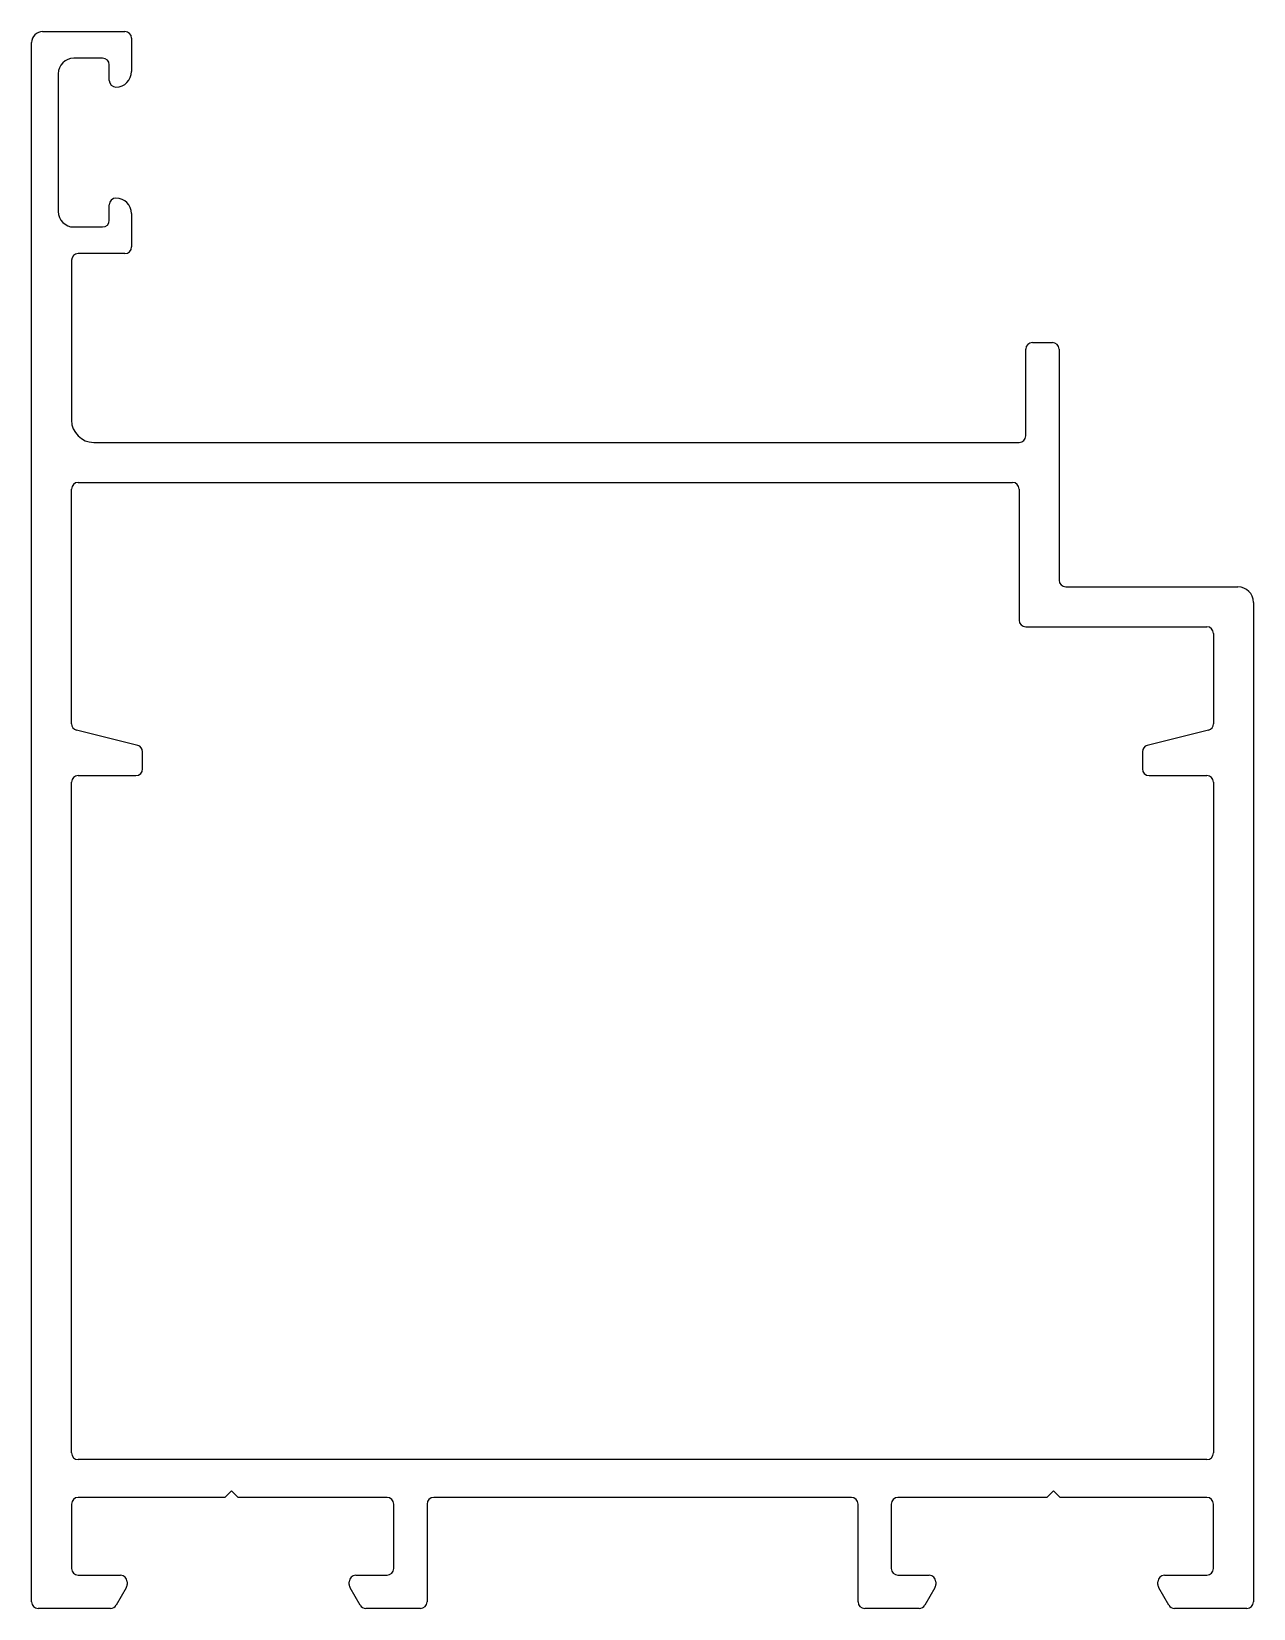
# Model space of a CAD drawing. Extents: x -24828.7 to -24773.7, y 9471.8 to 9542.8.
import ezdxf

# ---------------------------------------------------------------- set-up
doc = ezdxf.new("R2010")
doc.units = 0
doc.header["$LTSCALE"] = 7.5
doc.header["$MEASUREMENT"] = 0
doc.layers.get('0').update_dxf_attribs({"linetype": 'CONTINUOUS'})

msp = doc.modelspace()

# ---------------------------------------------------------------- linework, layer by layer
for p, q in [((-24828.738, 9472.116), (-24828.738, 9542.315)), ((-24828.238, 9542.815), (-24824.538, 9542.815)), ((-24824.238, 9542.515), (-24824.238, 9541.015)), ((-24825.538, 9541.615), (-24826.838, 9541.615)), ((-24827.538, 9540.915), (-24827.538, 9534.715)), ((-24825.238, 9540.615), (-24825.238, 9541.315)), ((-24825.238, 9534.315), (-24825.238, 9535.015)), ((-24824.238, 9534.615), (-24824.238, 9533.115)), ((-24826.838, 9534.015), (-24825.538, 9534.015)), ((-24826.938, 9532.515), (-24826.938, 9525.315)), ((-24824.538, 9532.815), (-24826.638, 9532.815)), ((-24783.688, 9528.815), (-24782.788, 9528.815)), ((-24783.988, 9524.615), (-24783.988, 9528.515)), ((-24782.488, 9528.515), (-24782.488, 9518.115)), ((-24825.938, 9524.315), (-24784.288, 9524.315)), ((-24826.638, 9522.515), (-24784.588, 9522.515)), ((-24826.938, 9511.649), (-24826.938, 9522.215)), ((-24784.288, 9522.215), (-24784.288, 9516.315)), ((-24782.188, 9517.815), (-24774.438, 9517.815)), ((-24773.738, 9517.115), (-24773.738, 9472.116)), ((-24783.988, 9516.015), (-24775.838, 9516.015)), ((-24775.538, 9515.715), (-24775.538, 9511.649)), ((-24823.961, 9510.674), (-24826.711, 9511.358)), ((-24775.766, 9511.358), (-24778.516, 9510.674)), ((-24823.738, 9509.615), (-24823.738, 9510.385)), ((-24778.738, 9510.385), (-24778.738, 9509.615)), ((-24826.938, 9478.816), (-24826.938, 9509.015)), ((-24826.638, 9509.315), (-24824.038, 9509.315)), ((-24778.438, 9509.315), (-24775.838, 9509.315)), ((-24775.538, 9509.015), (-24775.538, 9478.816)), ((-24775.838, 9478.516), (-24826.638, 9478.516)), ((-24819.738, 9477.116), (-24820.038, 9476.816)), ((-24819.438, 9476.816), (-24819.738, 9477.116)), ((-24782.738, 9477.116), (-24783.038, 9476.816)), ((-24782.438, 9476.816), (-24782.738, 9477.116)), ((-24826.938, 9476.516), (-24826.938, 9473.616)), ((-24820.038, 9476.816), (-24826.638, 9476.816)), ((-24812.738, 9476.816), (-24819.438, 9476.816)), ((-24812.438, 9473.616), (-24812.438, 9476.516)), ((-24810.938, 9476.516), (-24810.938, 9472.116)), ((-24791.838, 9476.816), (-24810.638, 9476.816)), ((-24791.538, 9472.116), (-24791.538, 9476.516)), ((-24790.038, 9476.516), (-24790.038, 9473.616)), ((-24783.038, 9476.816), (-24789.738, 9476.816)), ((-24775.838, 9476.816), (-24782.438, 9476.816)), ((-24775.538, 9473.616), (-24775.538, 9476.516)), ((-24826.638, 9473.316), (-24824.738, 9473.316)), ((-24824.478, 9472.746), (-24824.929, 9471.966)), ((-24824.438, 9473.016), (-24824.438, 9472.896)), ((-24814.438, 9472.896), (-24814.438, 9473.016)), ((-24813.947, 9471.966), (-24814.398, 9472.746)), ((-24814.138, 9473.316), (-24812.738, 9473.316)), ((-24789.738, 9473.316), (-24788.338, 9473.316)), ((-24788.078, 9472.746), (-24788.529, 9471.966)), ((-24788.038, 9473.016), (-24788.038, 9472.896)), ((-24778.038, 9472.896), (-24778.038, 9473.016)), ((-24777.547, 9471.966), (-24777.998, 9472.746)), ((-24777.738, 9473.316), (-24775.838, 9473.316)), ((-24825.189, 9471.816), (-24828.438, 9471.816)), ((-24811.238, 9471.816), (-24813.688, 9471.816)), ((-24788.789, 9471.816), (-24791.238, 9471.816)), ((-24774.038, 9471.816), (-24777.288, 9471.816))]:
    msp.add_line(p, q)
for centre, radius, start, end in [((-24828.238, 9542.315), 0.5, 90, 180), ((-24824.538, 9542.515), 0.3, 0, 90), ((-24826.838, 9540.915), 0.7, 90, 180), ((-24825.538, 9541.315), 0.3, 360, 90), ((-24824.938, 9541.015), 0.7, 270, 0), ((-24824.938, 9540.615), 0.3, 180, 270), ((-24824.938, 9535.015), 0.3, 90, 180), ((-24824.938, 9534.615), 0.7, 0, 90), ((-24826.838, 9534.715), 0.7, 180, 270), ((-24825.538, 9534.315), 0.3, 270, 0), ((-24824.538, 9533.115), 0.3, 270, 0), ((-24826.638, 9532.515), 0.3, 90, 180), ((-24783.688, 9528.515), 0.3, 90, 180), ((-24782.788, 9528.515), 0.3, 0, 90), ((-24825.938, 9525.315), 1, 180, 270), ((-24784.288, 9524.615), 0.3, 270, 0), ((-24826.638, 9522.215), 0.3, 90, 180), ((-24784.588, 9522.215), 0.3, 0, 90), ((-24782.188, 9518.115), 0.3, 180, 270), ((-24774.438, 9517.115), 0.7, 0, 90), ((-24783.988, 9516.315), 0.3, 180, 270), ((-24775.838, 9515.715), 0.3, 0, 90), ((-24826.638, 9511.649), 0.3, 180, 256.04471), ((-24775.838, 9511.649), 0.3, 283.95529, 0), ((-24824.038, 9510.385), 0.3, 0, 75), ((-24778.438, 9510.385), 0.3, 105, 180), ((-24824.038, 9509.615), 0.3, 270, 360), ((-24778.438, 9509.615), 0.3, 180, 270), ((-24826.638, 9509.015), 0.3, 90, 180), ((-24775.838, 9509.015), 0.3, 360, 90), ((-24826.638, 9478.816), 0.3, 180, 270), ((-24775.838, 9478.816), 0.3, 270, 0), ((-24826.638, 9476.516), 0.3, 90, 180), ((-24812.738, 9476.516), 0.3, 0, 90), ((-24810.638, 9476.516), 0.3, 90, 180), ((-24791.838, 9476.516), 0.3, 0, 90), ((-24789.738, 9476.516), 0.3, 90, 180), ((-24775.838, 9476.516), 0.3, 0, 90), ((-24826.638, 9473.616), 0.3, 180, 270), ((-24812.738, 9473.616), 0.3, 270, 360), ((-24789.738, 9473.616), 0.3, 180, 270), ((-24775.838, 9473.616), 0.3, 270, 360), ((-24824.738, 9473.016), 0.3, 0, 90), ((-24824.738, 9472.896), 0.3, 330, 0), ((-24814.138, 9473.016), 0.3, 90, 180), ((-24814.138, 9472.896), 0.3, 180, 210), ((-24788.338, 9473.016), 0.3, 0, 90), ((-24788.338, 9472.896), 0.3, 330, 0), ((-24777.738, 9473.016), 0.3, 90, 180), ((-24777.738, 9472.896), 0.3, 180, 210), ((-24828.438, 9472.116), 0.3, 180, 270), ((-24825.189, 9472.116), 0.3, 270, 330), ((-24813.688, 9472.116), 0.3, 210, 270), ((-24811.238, 9472.116), 0.3, 270, 0), ((-24791.238, 9472.116), 0.3, 180, 270), ((-24788.789, 9472.116), 0.3, 270, 330), ((-24777.288, 9472.116), 0.3, 210, 270), ((-24774.038, 9472.116), 0.3, 270, 360)]:
    msp.add_arc(centre, radius, start, end)

doc.saveas('drawing.dxf')
